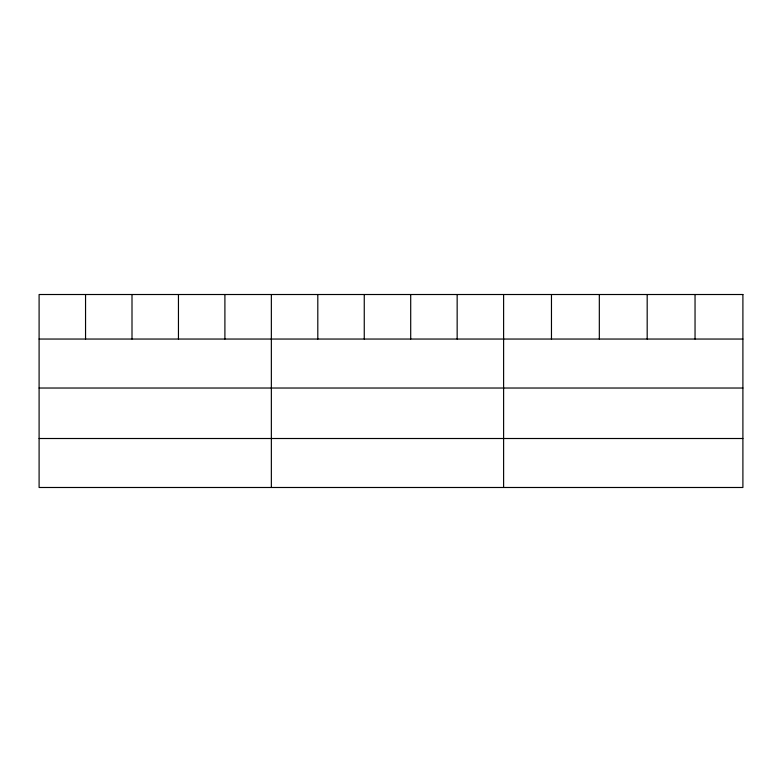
<?xml version="1.0" encoding="UTF-8"?>
<svg xmlns="http://www.w3.org/2000/svg" width="782" height="782" viewBox="0 0 782 782"><rect width="100%" height="100%" fill="white"/><g stroke="black" fill="none" stroke-linecap="round" stroke-linejoin="round"><path stroke-width="1.17" d="M39.1 339.046L742.9 339.046M39.1 388.028L742.9 388.028M39.1 438.507L742.9 438.507M695.042 294.511L695.042 339.046M647.183 294.511L647.183 339.046M599.325 294.511L599.325 339.046M551.466 294.511L551.466 339.046M503.608 294.511L503.608 487.489M457.157 294.511L457.157 339.046M410.706 294.511L410.706 339.046M364.256 294.511L364.256 339.046M317.805 294.511L317.805 339.046M271.354 294.511L271.354 487.489M224.903 294.511L224.903 339.046M178.452 294.511L178.452 339.046M132.002 294.511L132.002 339.046M85.551 294.511L85.551 339.046M742.9 294.511L39.1 294.511L39.1 487.489L742.9 487.489L742.9 294.511"/></g></svg>
